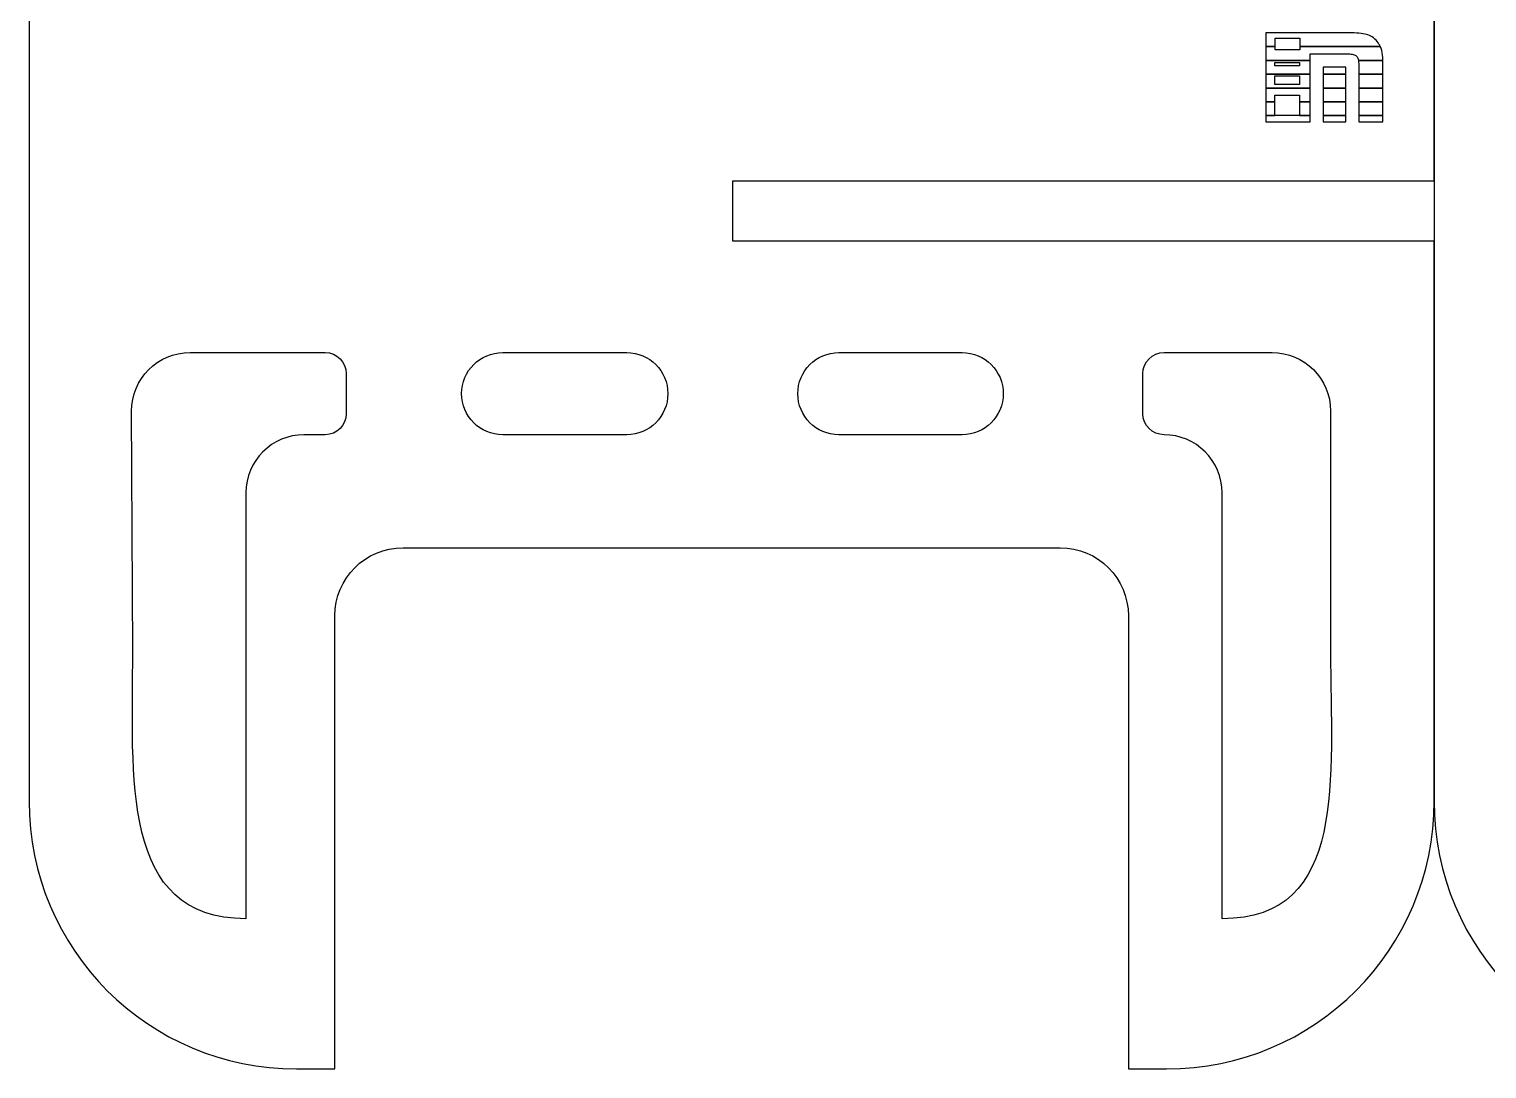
# Model space of a CAD drawing. Extents: x 0 to 3056, y 2 to 1701.
# Drawn here: x 0 to 529, y 2 to 379 of the extents above; entities that cross this region are included whole.
import ezdxf

# ---------------------------------------------------------------- set-up
doc = ezdxf.new("R2010")
doc.units = 0
doc.layers.add('K0102_Printing_Least_6', color=7, linetype='CONTINUOUS')

msp = doc.modelspace()

# ---------------------------------------------------------------- linework, layer by layer
at = {"layer": 'K0102_Printing_Least_6', "color": 1}
for points in [[(0.1246, 754.146181), (0.1246, 98.552198)], [(509.507387, 754.146181), (509.507387, 98.552198)], [(509.507587, 323.605192), (509.507587, 754.146181)], [(509.507587, 98.552198), (509.507587, 301.777192), (255.241594, 301.777192), (255.241594, 323.605192), (509.507587, 323.605192)], [(58.465599, 261.377193), (107.426597, 261.377193)], [(171.838596, 261.377193), (216.780595, 261.377193)], [(293.717593, 261.377193), (338.380592, 261.377193)], [(411.58759, 261.377193), (450.732589, 261.377193)], [(115.089597, 253.715194), (115.089597, 239.216194)], [(403.92459, 239.216194), (403.92459, 253.715194)], [(37.678599, 153.119196), (37.244599, 240.050194)], [(471.953588, 240.156194), (471.953588, 153.119196)], [(107.426597, 231.553194), (99.761598, 231.553194)], [(216.780595, 231.553194), (171.838596, 231.553194)], [(338.380592, 231.553194), (293.717593, 231.553194)], [(78.700598, 210.493195), (78.700598, 56.044199)], [(432.648589, 56.044199), (432.648589, 210.492195)], [(135.683597, 190.552195), (373.949591, 190.552195)], [(97.097598, 1.5792), (110.980597, 1.5792), (110.980597, 165.849196)], [(398.65259, 165.849196), (398.65259, 1.5792), (412.53559, 1.5792)]]:
    msp.add_lwpolyline(points, dxfattribs=at)
at = {"layer": 'K0102_Printing_Least_6', "color": 4}
for points in [[(478.668988, 377.326091), (448.447989, 377.326091), (448.447989, 372.320091), (451.863989, 372.320091), (451.863989, 375.344091)], [(451.863989, 375.344091), (460.787988, 375.344091), (460.787988, 372.320091), (489.999988, 372.320091)], [(490.000188, 372.320191), (460.788188, 372.320191), (460.788188, 371.157191), (451.864189, 371.157191), (451.864189, 372.320191), (448.448189, 372.320191), (448.448189, 367.315191), (464.573188, 367.315191), (464.573188, 369.663191), (478.362188, 369.663191)], [(482.080188, 367.315191), (490.942188, 367.315191)], [(490.942388, 367.314591), (482.080388, 367.314591)], [(482.169388, 365.787591), (482.169388, 362.309591), (490.967388, 362.309591), (490.967388, 366.142591)]]:
    msp.add_lwpolyline(points, dxfattribs=at)
for points in [[(490.000188, 372.320191)], [(464.573988, 367.314991), (448.447989, 367.314991), (448.447989, 362.309991), (464.573988, 362.309991)], [(451.796989, 366.536991), (460.720988, 366.536991), (460.720988, 365.378991), (451.796989, 365.378991)], [(477.451988, 364.908991), (469.291988, 364.908991), (469.291988, 362.309991), (477.451988, 362.309991)], [(482.169388, 365.787591)], [(464.573988, 362.309991), (448.447989, 362.309991), (448.447989, 357.304991), (464.573988, 357.304991)], [(451.796989, 361.728991), (460.720988, 361.728991), (460.720988, 358.532991), (451.796989, 358.532991)], [(477.451988, 362.309991), (469.291988, 362.309991), (469.291988, 357.304991), (477.451988, 357.304991)], [(482.168988, 357.304991), (490.966988, 357.304991), (490.966988, 362.309991), (482.168988, 362.309991)], [(451.797389, 354.679791), (460.721388, 354.679791), (460.721388, 352.299791), (464.573388, 352.299791), (464.573388, 357.304791), (448.448389, 357.304791), (448.448389, 352.299791), (451.797389, 352.299791)], [(469.291988, 352.299991), (477.451988, 352.299991), (477.451988, 357.304991), (469.291988, 357.304991)], [(482.168988, 352.299991), (490.966988, 352.299991), (490.966988, 357.304991), (482.168988, 357.304991)], [(451.796989, 352.299991), (448.447989, 352.299991), (448.447989, 347.294991), (451.796989, 347.294991)], [(460.720988, 347.293991), (464.572988, 347.293991), (464.572988, 352.298991), (460.720988, 352.298991)], [(469.291988, 347.293991), (477.451988, 347.293991), (477.451988, 352.298991), (469.291988, 352.298991)], [(482.168988, 347.293991), (490.966988, 347.293991), (490.966988, 352.298991), (482.168988, 352.298991)], [(460.721388, 347.278391), (451.797389, 347.278391), (451.797389, 347.294391), (448.448389, 347.294391), (448.448389, 345.066391), (464.573388, 345.066391), (464.573388, 347.294391), (460.721388, 347.294391)], [(469.291988, 345.066991), (477.451988, 345.066991), (477.451988, 347.294991), (469.291988, 347.294991)], [(482.168988, 345.066991), (490.966988, 345.066991), (490.966988, 347.294991), (482.168988, 347.294991)]]:
    msp.add_lwpolyline(points, close=True, dxfattribs=at)
at = {"layer": 'K0102_Printing_Least_6', "color": 1}
for points in [[(293.717593, 261.377193)], [(216.780595, 231.553194)]]:
    msp.add_lwpolyline(points, close=True, dxfattribs=at)
at = {"layer": 'K0102_Printing_Least_6', "color": 4}
for points in [[(484.983988, 376.758091), (483.438988, 377.136091), (481.333988, 377.326091), (478.668988, 377.326091)], [(488.933988, 374.109091), (487.797988, 375.512091), (486.481988, 376.395091), (484.983988, 376.758091)], [(489.999988, 372.320091), (489.713988, 372.974091), (489.363988, 373.575091), (488.933988, 374.109091)], [(490.494188, 370.905191), (490.366188, 371.407191), (490.196188, 371.874191), (490.000188, 372.320191)], [(490.942188, 367.315191), (490.890188, 368.726191), (490.743188, 369.929191), (490.494188, 370.905191)], [(478.362188, 369.663191), (479.119188, 369.663191), (479.729188, 369.603191), (480.194188, 369.485191)], [(480.194188, 369.485191), (480.659188, 369.367191), (481.042188, 369.166191), (481.342188, 368.883191)], [(481.342188, 368.883191), (481.657188, 368.583191), (481.874188, 368.213191), (481.992188, 367.773191)], [(481.992188, 367.773191), (482.027188, 367.642191), (482.055188, 367.485191), (482.080188, 367.315191)], [(482.080388, 367.314591), (482.138388, 366.912591), (482.169388, 366.407591), (482.169388, 365.787591)], [(490.967388, 366.142591), (490.967388, 366.551591), (490.956388, 366.936591), (490.942388, 367.314591)]]:
    msp.add_open_spline(points, degree=3, dxfattribs=at)
at = {"layer": 'K0102_Printing_Least_6', "color": 1}
for points in [[(37.244599, 240.050194), (37.185599, 251.811194), (46.703599, 261.377193), (58.465599, 261.377193)], [(107.426597, 261.377193), (111.659597, 261.377193), (115.089597, 257.947194), (115.089597, 253.715194)], [(156.926596, 246.465194), (156.926596, 254.701194), (163.602596, 261.377193), (171.838596, 261.377193)], [(216.780595, 261.377193), (225.015594, 261.377193), (231.692594, 254.701194), (231.692594, 246.465194)], [(278.805593, 246.465194), (278.805593, 254.701194), (285.481593, 261.377193), (293.717593, 261.377193)], [(338.380592, 261.377193), (346.616591, 261.377193), (353.292591, 254.701194), (353.292591, 246.465194)], [(403.92459, 253.715194), (403.92459, 257.947194), (407.35559, 261.377193), (411.58759, 261.377193)], [(450.732589, 261.377193), (462.452588, 261.377193), (471.953588, 251.876194), (471.953588, 240.156194)], [(171.838596, 231.553194), (163.602596, 231.553194), (156.926596, 238.230194), (156.926596, 246.465194)], [(231.692594, 246.465194), (231.692594, 238.230194), (225.015594, 231.553194), (216.780595, 231.553194)], [(293.717593, 231.553194), (285.481593, 231.553194), (278.805593, 238.230194), (278.805593, 246.465194)], [(353.292591, 246.465194), (353.292591, 238.230194), (346.616591, 231.553194), (338.380592, 231.553194)], [(115.089597, 239.216194), (115.089597, 234.984194), (111.659597, 231.553194), (107.426597, 231.553194)], [(411.58759, 231.553194), (407.35559, 231.553194), (403.92459, 234.984194), (403.92459, 239.216194)], [(99.761598, 231.553194), (88.130598, 231.553194), (78.700598, 222.124194), (78.700598, 210.493195)], [(432.648589, 210.492195), (432.648589, 222.124194), (423.218589, 231.553194), (411.58759, 231.553194)], [(110.980597, 165.849196), (110.980597, 179.532196), (121.996597, 190.552195), (135.683597, 190.552195)], [(373.949591, 190.552195), (387.63659, 190.552195), (398.65259, 179.532196), (398.65259, 165.849196)], [(78.700598, 56.044199), (32.899599, 56.044199), (37.678599, 107.317197), (37.678599, 153.119196)], [(471.953588, 153.119196), (471.953588, 107.317197), (478.448588, 56.044199), (432.648589, 56.044199)], [(0.1246, 98.552198), (0.1246, 44.829199), (43.374599, 1.5792), (97.097598, 1.5792)], [(412.53559, 1.5792), (466.257588, 1.5792), (509.507587, 44.829199), (509.507587, 98.552198)], [(509.507387, 98.552198), (509.507387, 44.829199), (552.757386, 1.5792), (606.480385, 1.5792)]]:
    msp.add_open_spline(points, degree=3, dxfattribs=at)

doc.saveas('drawing.dxf')
